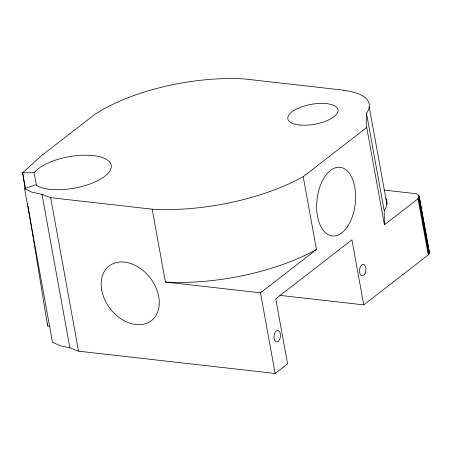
<?xml version="1.0" encoding="UTF-8"?>
<svg xmlns="http://www.w3.org/2000/svg" width="452" height="452" viewBox="0 0 452 452"><rect width="100%" height="100%" fill="white"/><g stroke="black" fill="none" stroke-linecap="round" stroke-linejoin="round"><path stroke-width="0.68" d="M25.216 188.834L22.6 172.817L41.268 155.838L94.813 114.396A122.085 48.291 -10.3 0 1 244.199 78.914L344.023 90.236L343.797 90.406A57.167 22.611 -10.3 0 1 366.504 113.282L366.736 127.487L384.42 224.791L417.281 199.355C421.484 197.021 417.501 192.919 413.992 193.462L384.014 190.066M279.873 295.371L363.753 304.885L428.247 254.911L429.208 253.617L429.394 252.38L419.179 196.185M363.753 304.885L351.933 239.842L275.76 298.8L287.579 363.843L275.144 373.465L78.552 351.176L69.89 347.854L59.828 345.684L52.472 342.17L24.572 188.676L31.934 192.19L41.996 194.354L50.658 197.682L152.183 209.191A131.103 51.856 -10.3 0 0 303.213 176.653L366.736 127.487M152.183 209.191L165.421 282.037L260.488 292.817L316.451 249.498L303.213 176.653M24.572 188.676L35.635 184.857A40.307 15.944 -10.3 0 0 97.304 180.856A40.307 15.944 -10.3 0 0 94.18 155.72A40.307 15.944 -10.3 0 0 34.126 172.732L22.6 172.817L25.504 188.795M28.064 206.236L47.646 325.994L49.923 326.248M429.185 251.815L429.394 252.38M418.97 195.614L429.4 252.99M418.569 195.094L418.947 197.174M418.998 197.422L429.208 253.617M418.608 198.066L428.824 254.261M418.032 198.716L428.247 254.911M369.233 106.988L386.918 204.287M366.504 113.282L384.183 210.587L384.42 224.791M260.488 292.817L275.144 373.465M50.658 197.682L78.552 351.176M41.996 194.354L69.89 347.854M34.126 172.732L36.397 185.235M27.612 203.451L27.838 204.846M47.539 323.18L47.646 325.994M316.451 249.498A131.103 51.856 -10.3 0 1 165.421 282.037M385.81 198.49A57.167 22.611 -10.3 0 1 384.183 210.587M101.706 290.099A34.55 25.239 52.3 0 0 149.403 321.988A34.55 25.239 52.3 0 0 139.578 267.917A34.55 25.239 52.3 0 0 101.706 290.099M347.967 225.83A34.55 19.227 -83.5 0 0 343.622 168.359A34.55 19.227 -83.5 0 0 316.79 210.7A34.55 19.227 -83.5 0 0 347.967 225.83M365.12 273.358A5.757 3.204 -83.5 0 0 363.481 264.347A5.757 3.204 -83.5 0 0 359.634 272.46A5.757 3.204 -83.5 0 0 365.12 273.358M279.618 339.537A5.757 3.204 -83.5 0 0 277.98 330.519A5.757 3.204 -83.5 0 0 274.132 338.638A5.757 3.204 -83.5 0 0 279.618 339.537M299.162 124.955A25.498 10.085 -10.3 0 0 338.045 111.034A25.498 10.085 -10.3 0 0 301.586 106.904A25.498 10.085 -10.3 0 0 299.162 124.955"/></g></svg>
